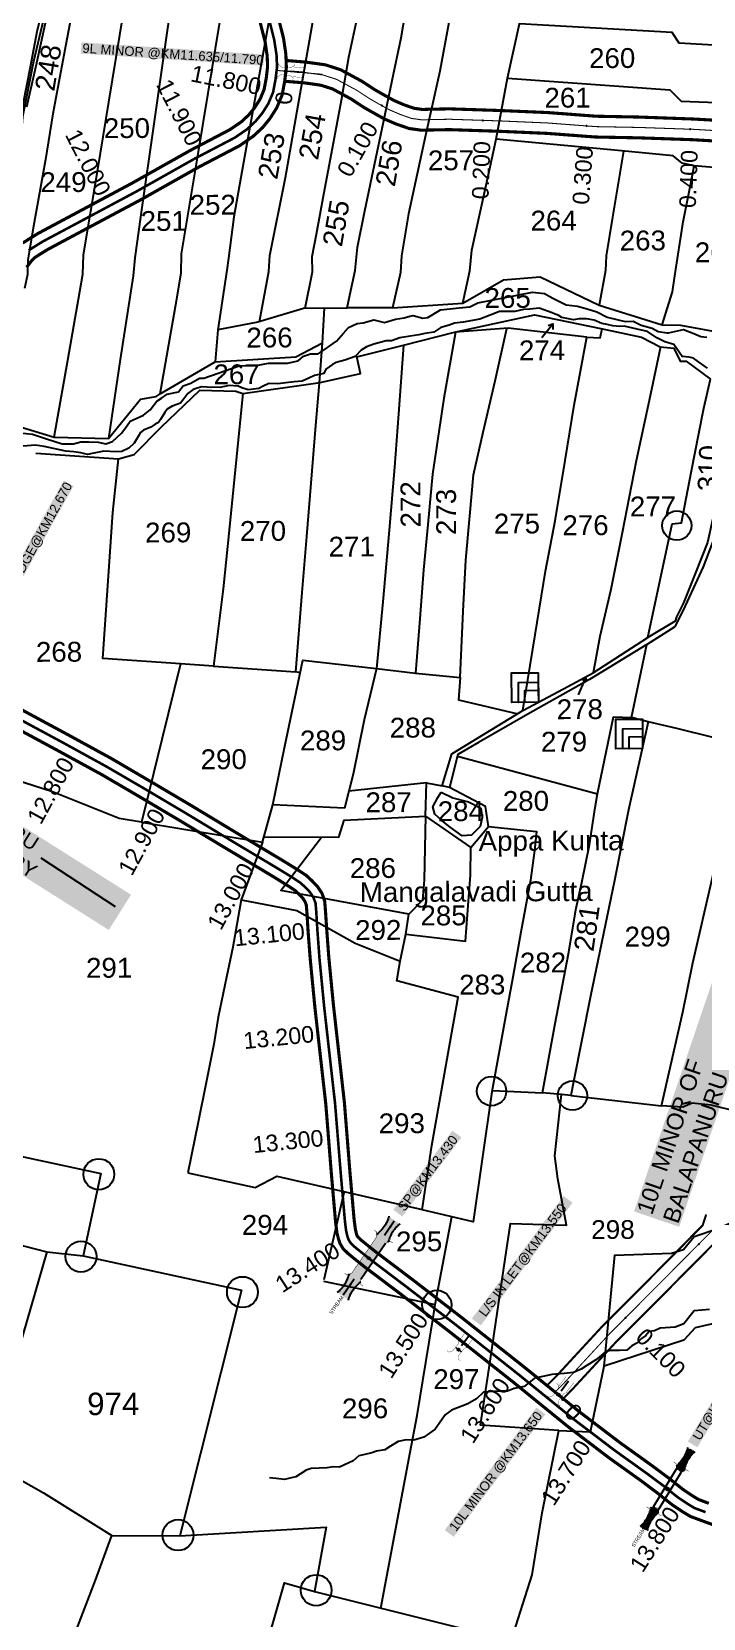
# Model space of a CAD drawing. Header units: inches. Extents: x 191726 to 254104, y 1600078 to 1621862.
# Drawn here: x 198175 to 198822, y 1610098 to 1611626 of the extents above; entities that cross this region are included whole.
import ezdxf
from ezdxf.enums import TextEntityAlignment as Align

# ---------------------------------------------------------------- set-up
doc = ezdxf.new("R2010")
doc.units = ezdxf.units.IN
doc.header["$LTSCALE"] = 15
doc.header["$MEASUREMENT"] = 0
doc.linetypes.add('HIDDEN2', pattern=[0.1875, 0.125, -0.0625])
for name, color, linetype in [('BOUNDRY STONES', 240, 'Continuous'), ('CANAL1', 7, 'Continuous'), ('CS', 134, 'Continuous'), ('CSMark', 72, 'Continuous'), ('PAPER SIZE', 5, 'Continuous'), ('PLOTS', 7, 'Continuous'), ('PLOTS NO', 7, 'Continuous'), ('ROADS', 1, 'Continuous'), ('STREAMS', 4, 'Continuous'), ('STRUCTURE', 5, 'Continuous'), ('text2', 7, 'Continuous'), ('wells', 7, 'Continuous')]:
    doc.layers.add(name, color=color, linetype=linetype)
doc.styles.get("Standard").update_dxf_attribs({"font": 'arial.ttf'})
doc.dimstyles.get("Standard").update_dxf_attribs({"dimtxt": 0.18, "dimasz": 0.18, "dimexe": 0.18, "dimexo": 0.0625, "dimgap": 0.09, "dimtad": 0, "dimtih": 1, "dimtoh": 1, "dimdec": 4, "dimzin": 0, "dimdsep": 46, "dimtxsty": 'Standard', "dimcen": 0.09, "dimadec": 0, "dimazin": 0, "dimtfac": 1, "dimtdec": 4, "dimtofl": 0, "dimtmove": 0, "dimatfit": 3, "dimfxl": 1, "dimtolj": 1, "dimtzin": 0, "dimarcsym": 0})

# ---------------------------------------------------------------- blocks, each defined once
blk = doc.blocks.new('OT')
at = {"layer": 'STRUCTURE', "color": 190}
for points, const_width in [([(769775.2, 1706601.8), (769775.2, 1706597.8), (769769.2, 1706593.8), (769761.8, 1706593.8), (769754.4, 1706593.8), (769748.4, 1706597.8), (769748.4, 1706601.8)], 0.5), ([(769751.4, 1706595.8), (769729.4, 1706595.8)], 0.5), ([(769751.4, 1706579), (769729.4, 1706579)], 0.5), ([(769748.4, 1706573), (769748.4, 1706577), (769754.4, 1706581), (769761.8, 1706581), (769761.8, 1706581), (769761.8, 1706581), (769769.2, 1706581), (769775.2, 1706577), (769775.2, 1706573)], 0.5), ([(769761.8, 1706593.8), (769761.8, 1706581)], 2.5)]:
    blk.add_lwpolyline(points, dxfattribs=dict(at, const_width=const_width))
at = {"layer": 'STRUCTURE', "color": 0}
blk.add_circle((769761.8, 1706587.4), 1.87, dxfattribs=at)
blk.add_leader([(769732.6, 1706587.4), (769753.8, 1706587.4)], dimstyle='Standard', override={"dimasz": 10, "dimgap": 0.09, "dimtad": 0}, dxfattribs=at)
blk = doc.blocks.new('SP')
at = {"layer": 'STRUCTURE'}
h = blk.add_hatch(dxfattribs=at)
h.set_pattern_fill('DASH', color=256, scale=8, style=0)
edge = h.paths.add_edge_path()
edge.add_spline(control_points=[(769825.7, 1706742.1), (769825.3, 1706741.8), (769823.8, 1706740.8), (769820.9, 1706740.3), (769817, 1706739.7), (769811.4, 1706738.9), (769804, 1706739.7), (769798.4, 1706741), (769795.6, 1706741.6)], knot_values=[0, 0, 0, 0, 1.613557, 5.24513, 8.624976, 13.470124, 22.190216, 30.746377, 30.746377, 30.746377, 30.746377], degree=3, periodic=0)
edge.add_line((769795.6, 1706741.6), (769792.6, 1706739.6))
edge.add_line((769792.6, 1706739.6), (769732.6, 1706739.6))
edge.add_line((769732.6, 1706739.6), (769729.6, 1706741.6))
edge.add_spline(control_points=[(769729.6, 1706741.6), (769726.9, 1706740.9), (769721.3, 1706739.5), (769713.9, 1706738.5), (769708.3, 1706739.1), (769704.4, 1706739.6), (769701.5, 1706740), (769700, 1706741), (769699.5, 1706741.3)], knot_values=[0, 0, 0, 0, 8.556161, 17.276253, 22.121402, 25.501247, 29.13282, 30.746377, 30.746377, 30.746377, 30.746377], degree=3, periodic=0)
edge.add_line((769699.5, 1706741.3), (769699.5, 1706722.1))
edge.add_spline(control_points=[(769699.5, 1706722.1), (769700, 1706722.4), (769701.4, 1706723.4), (769704.3, 1706724), (769708.2, 1706724.5), (769713.8, 1706725.3), (769721.2, 1706724.5), (769726.8, 1706723.3), (769729.6, 1706722.6)], knot_values=[0, 0, 0, 0, 1.613557, 5.24513, 8.624976, 13.470124, 22.190216, 30.746377, 30.746377, 30.746377, 30.746377], degree=3, periodic=0)
edge.add_line((769729.6, 1706722.6), (769732.6, 1706724.6))
edge.add_line((769732.6, 1706724.6), (769792.6, 1706724.6))
edge.add_line((769792.6, 1706724.6), (769795.6, 1706722.6))
edge.add_spline(control_points=[(769795.6, 1706722.6), (769798.4, 1706723.3), (769803.9, 1706724.8), (769811.3, 1706725.8), (769817, 1706725.1), (769820.9, 1706724.7), (769823.8, 1706724.2), (769825.2, 1706723.3), (769825.7, 1706723)], knot_values=[0, 0, 0, 0, 8.556161, 17.276253, 22.121402, 25.501247, 29.13282, 30.746377, 30.746377, 30.746377, 30.746377], degree=3, periodic=0)
edge.add_line((769825.7, 1706723), (769825.7, 1706742.1))
h.paths.add_polyline_path([(769764.2, 1706732.1, -1), (769761.1, 1706732.1, -1)], flags=0)
h.paths.add_polyline_path([(769761.1, 1706732.1, 1), (769764.2, 1706732.1, 1)], flags=16)
at = {"layer": 'STRUCTURE', "const_width": 0.628}
for points in [[(769726.6, 1706747.6), (769726.6, 1706743.6), (769732.6, 1706739.6), (769792.6, 1706739.6), (769798.6, 1706743.6), (769798.6, 1706747.6)], [(769726.6, 1706716.6), (769726.6, 1706720.6), (769732.6, 1706724.6), (769792.6, 1706724.6), (769798.6, 1706720.6), (769798.6, 1706716.6)]]:
    blk.add_lwpolyline(points, dxfattribs=at)
at = {"layer": 'STRUCTURE', "color": 3}
blk.add_lwpolyline([(769732.6, 1706724.6), (769792.6, 1706724.6)], dxfattribs=at)
blk.add_lwpolyline([(769732.6, 1706724.6), (769792.6, 1706724.6)], dxfattribs=at)
at = {"layer": 'STRUCTURE', "color": 0}
blk.add_circle((769762.6, 1706732.1), 1.55, dxfattribs=at)
at = {"layer": 'STRUCTURE'}
for points in [[(769699.5, 1706741.3), (769700.9, 1706740.5), (769704.4, 1706739.6), (769707.8, 1706739.2), (769712.6, 1706738.8), (769721.3, 1706739.7), (769729.6, 1706741.6)], [(769699.5, 1706722.1), (769700.9, 1706723), (769704.4, 1706724), (769707.7, 1706724.5), (769712.5, 1706725), (769721.2, 1706724.4), (769729.6, 1706722.6)], [(769825.7, 1706742.1), (769824.3, 1706741.3), (769820.8, 1706740.3), (769817.5, 1706739.8), (769812.7, 1706739.2), (769804, 1706739.9), (769795.6, 1706741.6)], [(769825.7, 1706723), (769824.3, 1706723.8), (769820.8, 1706724.7), (769817.4, 1706725.1), (769812.6, 1706725.5), (769803.9, 1706724.6), (769795.6, 1706722.6)]]:
    blk.add_spline(points, degree=3, dxfattribs=at)
at = {"layer": 'STRUCTURE', "color": 0}
blk.add_text('STREAM', height=5, dxfattribs=at).set_placement((769684.3, 1706732.1), align=Align.MIDDLE_CENTER)
for points in [[(769727.4, 1706732.1), (769700.8, 1706732.1)], [(769824.4, 1706732.1), (769800.5, 1706732.1)]]:
    blk.add_leader(points, dimstyle='Standard', override={"dimasz": 10, "dimgap": 0.09, "dimtad": 0}, dxfattribs=at)
blk = doc.blocks.new('UT')
at = {"layer": 'STRUCTURE'}
h = blk.add_hatch(dxfattribs=at)
h.set_pattern_fill('DASH', color=150, scale=8, angle=-39.6278, style=0)
h.set_pattern_definition([(320.372247933, (-4370.464, -6260.8811), (1.40800153113, 0.132407282), [1, -1])])
h.paths.add_polyline_path([(765163, 1700681.9), (765165.6, 1700680.6), (765167.2, 1700680.3), (765169.1, 1700680), (765172.4, 1700679.6), (765176.4, 1700679.3), (765179.5, 1700679.5), (765183.1, 1700679.9), (765187.7, 1700680.9), (765188.9, 1700681.2), (765193.1, 1700682.2), (765196.1, 1700680.2), (765196.1, 1700672.2), (765193.1, 1700670.2), (765190.5, 1700670.8), (765188.1, 1700671.3), (765185.5, 1700671.8), (765183.6, 1700672.1), (765181, 1700672.5), (765180.3, 1700672.5), (765178.5, 1700672.6), (765176.7, 1700672.6), (765174.6, 1700672.5), (765172.5, 1700672.3), (765170.4, 1700672), (765168.5, 1700671.7), (765166.1, 1700671.2), (765165, 1700670.8), (765163, 1700669.7)])
h.paths.add_polyline_path([(765259.1, 1700682.2), (765256.1, 1700680.2), (765256.1, 1700672.2), (765259.1, 1700670.2), (765261.9, 1700671), (765264.4, 1700671.6), (765266.4, 1700672), (765269.1, 1700672.5), (765272.7, 1700673), (765276.1, 1700673.1), (765278.6, 1700672.9), (765281.2, 1700672.7), (765283.9, 1700672.3), (765286.4, 1700671.9), (765288, 1700671.3), (765289.2, 1700670.6), (765289.1, 1700682.7), (765287.6, 1700681.8), (765285.7, 1700681.2), (765283, 1700680.7), (765281.2, 1700680.4), (765276.7, 1700679.9), (765272.7, 1700679.9), (765268.7, 1700680.3), (765264.8, 1700681), (765261.2, 1700681.7)])
at = {"layer": 'STRUCTURE', "color": 150, "const_width": 0.628}
for points in [[(765190.1, 1700688.2), (765190.1, 1700684.2), (765196.1, 1700680.2), (765256.1, 1700680.2), (765262.1, 1700684.2), (765262.1, 1700688.2)], [(765190.1, 1700664.2), (765190.1, 1700668.2), (765196.1, 1700672.2), (765256.1, 1700672.2), (765262.1, 1700668.2), (765262.1, 1700664.2)]]:
    blk.add_lwpolyline(points, dxfattribs=at)
at = {"layer": 'STRUCTURE', "color": 150}
for points in [[(765196.1, 1700680.2), (765256.1, 1700680.2)], [(765196.1, 1700672.2), (765256.1, 1700672.2)], [(765196.1, 1700672.2), (765256.1, 1700672.2)]]:
    blk.add_lwpolyline(points, dxfattribs=at)
at = {"layer": 'STRUCTURE', "color": 0}
blk.add_circle((765226.1, 1700676.2), 1.89, dxfattribs=at)
at = {"layer": 'STRUCTURE', "color": 150}
for points in [[(765163, 1700681.9), (765164.4, 1700681.1), (765167.9, 1700680.2), (765171.2, 1700679.8), (765176.1, 1700679.4), (765184.7, 1700680.3), (765193.1, 1700682.2)], [(765289.1, 1700682.7), (765287.8, 1700681.9), (765284.3, 1700680.9), (765280.9, 1700680.4), (765276.1, 1700679.8), (765267.4, 1700680.5), (765259.1, 1700682.2)], [(765163, 1700669.7), (765164.3, 1700670.6), (765167.8, 1700671.6), (765171.2, 1700672.1), (765176, 1700672.6), (765184.7, 1700672), (765193.1, 1700670.2)], [(765289.2, 1700670.6), (765287.8, 1700671.4), (765284.2, 1700672.3), (765280.9, 1700672.7), (765276.1, 1700673.1), (765267.4, 1700672.2), (765259.1, 1700670.2)]]:
    blk.add_spline(points, degree=3, dxfattribs=at)
at = {"layer": 'STRUCTURE', "color": 0}
blk.add_text('STREAM', height=5, dxfattribs=at).set_placement((765148.2, 1700675.8), align=Align.MIDDLE_CENTER)
for points in [[(765190.9, 1700676), (765164.2, 1700675.8)], [(765289.3, 1700676.7), (765265.4, 1700676.4)]]:
    blk.add_leader(points, dimstyle='Standard', override={"dimasz": 10, "dimgap": 0.09, "dimtad": 0}, dxfattribs=at)

msp = doc.modelspace()

# ---------------------------------------------------------------- linework, layer by layer
at = {"layer": 'BOUNDRY STONES', "color": 1}
for centre, radius in [((198796.8, 1611150.4), 14.1), ((198618.3, 1610605.9), 14.1), ((198696.2, 1610601.7), 14.1), ((198239.9, 1610525.9), 14.9), ((198222.7, 1610446.6), 14.9), ((198378.3, 1610412.4), 14.9), ((198565.6, 1610400.1), 14.1), ((198316.2, 1610178.5), 14.9), ((198449.3, 1610125.4), 14.9)]:
    msp.add_circle(centre, radius, dxfattribs=at)
at = {"layer": 'CANAL1', "color": 200}
for points, const_width in [([(198394.2, 1611639.3), (198400.1, 1611616.2), (198402.1, 1611602.7), (198402.5, 1611592.2), (198401.2, 1611581.1), (198399.1, 1611570.1), (198395.2, 1611560.8), (198390, 1611552.7), (198384.5, 1611545.9), (198377.3, 1611539.2), (198366.2, 1611531.6), (198328.2, 1611511.7), (198271.8, 1611480), (198208.7, 1611446.3), (198181.4, 1611431.7), (198174.1, 1611427.2), (198166.5, 1611422.4)], 3), ([(198411.7, 1611643.8), (198417.8, 1611619.8), (198420.1, 1611604.4), (198420.6, 1611591.4), (198419, 1611578.4), (198416.5, 1611564.9), (198411.2, 1611552.4), (198404.7, 1611542.2), (198397.7, 1611533.6), (198388.5, 1611525.1), (198375.5, 1611516.1), (198336.8, 1611495.9), (198280.5, 1611464.2), (198217.1, 1611430.4), (198190.4, 1611416.1), (198183.6, 1611411.9), (198178, 1611408.3), (198174.9, 1611405.1), (198170.3, 1611399.1)], 3), ([(198421.1, 1611598.1), (198439.5, 1611596.6), (198458.2, 1611594), (198473, 1611589.2), (198493.5, 1611578.1), (198506, 1611569.9), (198513.9, 1611565.4), (198524.2, 1611559.7), (198533.7, 1611555.6), (198543.5, 1611552.2), (198551.9, 1611551), (198557.1, 1611551.2), (198577.9, 1611551.6), (198626.6, 1611550), (198673, 1611548), (198719.1, 1611544.5), (198760.7, 1611543.7), (198813.1, 1611541.8), (198848.3, 1611539.8)], 3), ([(198419.5, 1611578.1), (198437.4, 1611576.7), (198453.7, 1611574.4), (198465.1, 1611570.8), (198483.3, 1611560.9), (198495.6, 1611552.8), (198504.1, 1611548), (198515.4, 1611541.7), (198526.4, 1611537), (198538.8, 1611532.7), (198550.9, 1611531), (198557.7, 1611531.2), (198577.8, 1611531.6), (198625.8, 1611530), (198671.8, 1611528), (198718.2, 1611524.5), (198760.1, 1611523.7), (198812.2, 1611521.9), (198846, 1611519.9)], 3), ([(198149.4, 1610981.8), (198209.5, 1610949.4), (198251.9, 1610926.2), (198287.6, 1610905.3), (198328.9, 1610880.9), (198373.8, 1610853.8), (198417.3, 1610827.8), (198431.7, 1610818.9), (198439.6, 1610813.7), (198445, 1610808.7), (198450.6, 1610802.8), (198454.9, 1610796.4), (198457.5, 1610788.9), (198458.3, 1610779.2), (198459.5, 1610761.2), (198461.5, 1610734.5), (198466, 1610688.2), (198476.5, 1610595), (198481.9, 1610527.3), (198485.9, 1610481.9), (198487.1, 1610472.9), (198488.1, 1610468.6), (198488.7, 1610466.8), (198489.5, 1610465.5), (198491.9, 1610463.1), (198496.6, 1610459.3), (198506.7, 1610451.2), (198542.1, 1610424.5), (198589.7, 1610387.8), (198650.6, 1610339.6), (198702.7, 1610297.4), (198742.3, 1610267.3), (198773.7, 1610244.8), (198789.9, 1610232.7), (198802.8, 1610222.4), (198811.6, 1610216.5), (198817.7, 1610212.8), (198827.6, 1610209.1)], 3), ([(198140.7, 1610966), (198200.9, 1610933.5), (198243, 1610910.5), (198278.4, 1610889.8), (198319.6, 1610865.4), (198364.5, 1610838.4), (198407.9, 1610812.5), (198422, 1610803.7), (198428.6, 1610799.4), (198432.4, 1610795.9), (198436.5, 1610791.6), (198438.6, 1610788.3), (198439.8, 1610785), (198440.4, 1610777.9), (198441.5, 1610760), (198443.6, 1610732.9), (198448.1, 1610686.3), (198458.6, 1610593.3), (198464, 1610525.8), (198468, 1610479.9), (198469.3, 1610469.7), (198470.8, 1610463.6), (198472.3, 1610459.2), (198475.3, 1610454.2), (198479.9, 1610449.7), (198485.2, 1610445.3), (198495.6, 1610437), (198531.2, 1610410.2), (198578.7, 1610373.6), (198639.4, 1610325.6), (198691.6, 1610283.2), (198731.6, 1610252.8), (198763.1, 1610230.3), (198778.9, 1610218.4), (198792.2, 1610207.8), (198801.9, 1610201.3), (198809.8, 1610196.5), (198821.4, 1610192.2), (198846.7, 1610183)], 3), ([(198671.5, 1610322.3), (198680.6, 1610331.4), (198724, 1610378.4), (198767.1, 1610421.6), (198821.7, 1610476.7), (198825.1, 1610487.2)], 2), ([(198685.7, 1610308.2), (198695, 1610317.6), (198738.4, 1610364.6), (198781.3, 1610407.5), (198839.3, 1610466)], 2)]:
    msp.add_lwpolyline(points, dxfattribs=dict(at, const_width=const_width))
at = {"layer": 'CANAL1', "color": 3, "linetype": 'HIDDEN2', "ltscale": 8, "true_color": 0x00ff00, "const_width": 2.5}
for points in [[(198403, 1611641.6), (198408.9, 1611618), (198411.1, 1611603.5), (198411.6, 1611591.8), (198411.2, 1611588.6), (198410.1, 1611579.8), (198407.8, 1611567.5), (198403.2, 1611556.6), (198397.4, 1611547.5), (198391.1, 1611539.8), (198382.9, 1611532.1), (198370.8, 1611523.8), (198332.5, 1611503.8), (198276.2, 1611472.1), (198212.9, 1611438.3), (198185.9, 1611423.9), (198178.8, 1611419.5), (198172.2, 1611415.4)], [(198145.1, 1610973.9), (198205.2, 1610941.5), (198247.4, 1610918.3), (198283, 1610897.6), (198324.2, 1610873.2), (198369.1, 1610846.1), (198412.6, 1610820.1), (198426.9, 1610811.3), (198434.1, 1610806.5), (198438.7, 1610802.3), (198443.6, 1610797.2), (198446.7, 1610792.3), (198448.7, 1610786.9), (198449.4, 1610778.6), (198450.5, 1610760.6), (198452.5, 1610733.7), (198457, 1610687.2), (198467.5, 1610594.1), (198473, 1610526.5), (198477, 1610480.9), (198478.2, 1610471.3), (198479.4, 1610466.1), (198480.5, 1610463), (198482.4, 1610459.9), (198485.9, 1610456.4), (198490.9, 1610452.3), (198501.2, 1610444.1), (198536.6, 1610417.3), (198584.2, 1610380.7), (198645, 1610332.6), (198697.1, 1610290.3), (198737, 1610260), (198768.4, 1610237.5), (198784.4, 1610225.6), (198797.5, 1610215.1), (198806.7, 1610208.9), (198813.7, 1610204.6), (198824.5, 1610200.6)]]:
    msp.add_lwpolyline(points, dxfattribs=at)
at = {"layer": 'CANAL1', "color": 1, "ltscale": 4, "const_width": 1, "elevation": 1}
msp.add_lwpolyline([(198411.2, 1611588.6), (198455.3, 1611584.9)], dxfattribs=at)
at = {"layer": 'CANAL1', "color": 1, "linetype": 'HIDDEN2', "ltscale": 4, "const_width": 1}
for points in [[(198420.3, 1611588.1), (198438.5, 1611586.6), (198455.9, 1611584.2), (198469, 1611580), (198488.4, 1611569.5), (198500.8, 1611561.4), (198509, 1611556.7), (198519.8, 1611550.7), (198530.1, 1611546.3), (198541.1, 1611542.4), (198551.4, 1611541), (198557.4, 1611541.2), (198577.9, 1611541.6), (198626.2, 1611540), (198672.4, 1611538), (198718.7, 1611534.5), (198760.4, 1611533.7), (198812.7, 1611531.9), (198847.1, 1611529.9)], [(198678.6, 1610315.3), (198687.8, 1610324.5), (198731.2, 1610371.5), (198774.2, 1610414.6), (198830.5, 1610471.3)]]:
    msp.add_lwpolyline(points, dxfattribs=at)
at = {"layer": 'CS'}
for p in [(198512.6, 1611554.7), (198609.9, 1611540.5), (198709.7, 1611535.2), (198809.7, 1611532), (198817.9, 1610458.7), (198747.4, 1610387.8)]:
    msp.add_point(p, dxfattribs=at)
at = {"layer": 'PLOTS', "color": 0}
for points in [[(198293.7, 1612353.6), (198294.2, 1612344.3), (198301.5, 1612283.8), (198299.5, 1612270.8), (198295.2, 1612204.9), (198288.8, 1612154.5), (198283.5, 1612112.3), (198276.7, 1612058.6), (198273.5, 1612040.1), (198273.9, 1612031.8), (198268, 1611988.5), (198255.1, 1611935.5), (198244.8, 1611893), (198233.7, 1611847.5), (198220.4, 1611792.6), (198215.4, 1611771.9), (198210.1, 1611742.2), (198208.5, 1611727.8), (198202.1, 1611695.9), (198188.2, 1611634), (198179.7, 1611595.7), (198170.2, 1611553.2)], [(198422.2, 1611742.9), (198420.6, 1611723), (198415.9, 1611704.2), (198401.8, 1611625.5), (198390.2, 1611560.7), (198383.5, 1611523.5), (198369.9, 1611447.6), (198364.7, 1611407.7), (198363.2, 1611396.3), (198354.4, 1611339)], [(198590.7, 1611364.4), (198597.4, 1611395.7), (198599.3, 1611415.4), (198615.9, 1611491.2), (198622.7, 1611522.4), (198633.5, 1611581.2), (198645.3, 1611633.3), (198658.2, 1611692.2), (198666.8, 1611732), (198667.4, 1611742), (198669.5, 1611753.6)], [(198394.8, 1611346.7), (198403.7, 1611395.1), (198404.8, 1611410.4), (198419.7, 1611485.6), (198431.9, 1611555.3), (198446.9, 1611640.7), (198465.3, 1611730), (198464.8, 1611739.5)], [(198504.9, 1611736.3), (198504, 1611726.9), (198490.9, 1611650.4), (198480.5, 1611600.9), (198473.3, 1611559.8), (198463.9, 1611508.4), (198456.5, 1611469), (198449.3, 1611430.8), (198445.2, 1611409.1), (198445.4, 1611394.3), (198438.4, 1611359.3)], [(198457.2, 1611359.6), (198479.2, 1611359.9), (198481.8, 1611372.1), (198486.9, 1611396), (198489.1, 1611418.6), (198496.3, 1611453.3), (198505.6, 1611497.6), (198514.1, 1611538.7), (198522.6, 1611579), (198531.1, 1611619.9), (198537.6, 1611658), (198547.2, 1611703.5), (198553.4, 1611732.5)], [(198598.1, 1611728.9), (198580.4, 1611652), (198568.4, 1611588), (198553.5, 1611520.1), (198538.3, 1611450.6), (198531.4, 1611410.2), (198530.5, 1611393.9), (198523, 1611360.1), (198479.2, 1611359.9)], [(198299.1, 1611277.3), (198314.7, 1611366.8), (198319.3, 1611393.5), (198319.7, 1611412), (198335, 1611504.5), (198345.2, 1611566.7), (198355.8, 1611631.1), (198365.7, 1611690.7), (198371.1, 1611723.3)], [(198317, 1611705.7), (198310.9, 1611662.9), (198301.2, 1611595.5), (198291.7, 1611528.2), (198281.8, 1611459), (198274.5, 1611408.2), (198273.1, 1611391), (198260.5, 1611310.3), (198249.2, 1611234.4)], [(198195.5, 1611689.1), (198189.2, 1611663.1), (198180.1, 1611625.9), (198173.6, 1611591.7), (198166.7, 1611555.9), (198160.9, 1611507.3), (198157.2, 1611467.8), (198155.4, 1611448.4), (198161.4, 1611373.4), (198158.1, 1611345.2), (198154, 1611309), (198148.5, 1611275.6), (198144.3, 1611250.6), (198121.3, 1611249.8), (198086.7, 1611245.5), (198003.5, 1611293.8), (197961.7, 1611282.4), (197907.3, 1611246.1), (197895.6, 1611214.5), (197835.1, 1611151.3)], [(198222.2, 1611688), (198208.2, 1611613.7), (198195.5, 1611546.8), (198188.6, 1611502.9), (198176.9, 1611438.7), (198171.6, 1611406.2), (198171.3, 1611392.1), (198168.3, 1611378.8)], [(198196.9, 1611235.4), (198210, 1611309.7), (198221.6, 1611375.7), (198224.6, 1611392.5), (198225.2, 1611411.2), (198238.8, 1611493.1), (198249.5, 1611558.2), (198260.2, 1611622.5), (198271.2, 1611689.8)], [(198911.4, 1611643.5), (198903.9, 1611608.6), (198799.2, 1611614.7), (198792.2, 1611625.2), (198645.3, 1611633.3)], [(198633.5, 1611581.2), (198790.1, 1611569.8), (198801.1, 1611559), (198895.5, 1611555.4), (198903.9, 1611608.6)], [(198895.5, 1611555.4), (198884.8, 1611507.1), (198881.2, 1611490.9), (198813.4, 1611496.6), (198802, 1611499.3), (198793.2, 1611506.3), (198743.5, 1611511.2), (198622.7, 1611522.4)], [(198745.3, 1611511), (198734.8, 1611447.4), (198728.7, 1611410.1), (198728, 1611396), (198722, 1611362.6)], [(198782.8, 1611343.6), (198792.7, 1611375.3), (198795, 1611390.8), (198802.8, 1611442.7), (198810.5, 1611481.4), (198813.4, 1611496.6)], [(198523, 1611360.1), (198590.7, 1611364.4), (198629.8, 1611387), (198665, 1611389.8), (198722, 1611362.6), (198782.8, 1611343.6), (198800.4, 1611343.2), (198845.9, 1611335)], [(198151.5, 1611249.4), (198196.9, 1611235.4), (198249.2, 1611234.4), (198280.2, 1611272.1), (198295.2, 1611274.6), (198299.1, 1611277.3), (198352, 1611308.1), (198429.8, 1611312.8), (198455.5, 1611326.2), (198457.2, 1611359.6), (198437, 1611359.3), (198393.2, 1611346.2), (198354.4, 1611339), (198352, 1611308.1)], [(198179.1, 1611220.2), (198258.9, 1611214.8), (198273.9, 1611218.8), (198299.8, 1611245), (198337.2, 1611280.8), (198371.9, 1611279.9), (198378.8, 1611277.7), (198453, 1611288), (198492.1, 1611296.7), (198488.9, 1611311.5), (198488.6, 1611312.8), (198533.6, 1611324), (198582.6, 1611336.5), (198659.7, 1611353.4), (198723.7, 1611340.1), (198762.9, 1611331.9), (198780.8, 1611322.6), (198793.8, 1611321.2), (198800, 1611308.8), (198805.7, 1611308.7), (198829.3, 1611291.3)], [(198583.7, 1611336.7), (198572.3, 1611273), (198565.5, 1611227.7), (198561.3, 1611200), (198556.8, 1611151.6), (198552.8, 1611107.8), (198549.3, 1611060.6), (198545.1, 1611008.2), (198587.9, 1611004.3), (198586.4, 1610982.7), (198643.6, 1610969.3)], [(198710, 1611331.7), (198634.3, 1611340.4), (198583.7, 1611336.7)], [(198587.9, 1611004.3), (198591.1, 1611068), (198593.6, 1611117.1), (198597.3, 1611159.8), (198600.8, 1611199.3), (198610.3, 1611240.5), (198621.7, 1611289.7), (198633, 1611340.3)], [(198648.4, 1610972.3), (198660.3, 1611045.3), (198670.2, 1611106.5), (198679.6, 1611155), (198689.2, 1611213.2), (198697.9, 1611266.3), (198710, 1611331.7), (198723.1, 1611331.1), (198725, 1611339.8)], [(198533.6, 1611324), (198528.7, 1611258), (198524.9, 1611206.8), (198519.8, 1611146.1), (198513.4, 1611077), (198507.4, 1611012.9), (198495.4, 1610963.3), (198484.8, 1610911.1), (198476.6, 1610878.4), (198407.5, 1610881.7), (198419.2, 1610938.1), (198428.8, 1610984), (198436.4, 1611020.8), (198507.4, 1611012.9), (198545.1, 1611008.2)], [(198433.9, 1611008.7), (198429.6, 1611009.7), (198435.8, 1611086), (198440.3, 1611139.8), (198444.5, 1611191.1), (198449.1, 1611246.9), (198452.4, 1611287.9), (198455.5, 1611326.2)], [(198781.2, 1611322.6), (198770.1, 1611270.7), (198757.6, 1611212.7), (198744, 1611143.5), (198733.2, 1611089), (198722.5, 1611043.6), (198716.3, 1611008.5), (198768.9, 1611042.7)], [(198858.9, 1611274.8), (198849.3, 1611229.8), (198842.7, 1611199), (198831.1, 1611156), (198826.3, 1611134.1), (198814.7, 1611105), (198803.1, 1611075.9), (198796.5, 1611062.5), (198795.3, 1611058.3), (198768.9, 1611042.7), (198792.4, 1611152), (198801.2, 1611153.2), (198810.6, 1611201.4), (198818, 1611239.2), (198822.7, 1611263.3), (198829.3, 1611291.3)], [(198378.8, 1611277.7), (198371, 1611200.9), (198365.4, 1611146.1), (198359.7, 1611089.4), (198350.5, 1611015.2), (198429.6, 1611009.7)], [(199460.7, 1610802.9), (199341, 1610829), (199235.8, 1610853.3), (199115.5, 1610879.3), (198961.3, 1610922.8), (198926.6, 1610927.3), (198860, 1610939.5), (198841.3, 1610944.1), (198805.9, 1610952.7), (198796.7, 1610954.9), (198769.3, 1610961.6), (198753, 1610965.5), (198768, 1611035.9), (198795.3, 1611053.2), (198803.2, 1611069), (198822.6, 1611110.7), (198831.7, 1611135.1), (198841.4, 1611178.8), (198851.9, 1611226.1), (198862.8, 1611272.6)], [(198350.5, 1611015.2), (198318.6, 1611017.4), (198243.8, 1611022.6), (198249, 1611097.2), (198253.5, 1611163), (198258.9, 1611214.8)], [(199163.1, 1611053.6), (199142.5, 1610975.5), (199126.3, 1610914.7), (199115.5, 1610879.3), (199099.8, 1610814.2), (199086.6, 1610759.2), (199081, 1610735.4), (199074.6, 1610716.4), (199054.7, 1610656.6), (199037.4, 1610604.5), (199023.5, 1610558.5), (199016.6, 1610535.7), (198980, 1610550.4), (198951.1, 1610562.8), (198880.8, 1610580), (198829.8, 1610592.4), (198811.6, 1610594.5), (198802.7, 1610590.5), (198782.2, 1610591.8)], [(198768, 1611035.9), (198712.6, 1611002.3), (198653.2, 1610969), (198605.7, 1610941.6), (198585.8, 1610930.1), (198577.9, 1610898.1), (198570.6, 1610899.9), (198580, 1610930.7), (198648.4, 1610972.3), (198687.7, 1610993.2), (198716.3, 1611008.5)], [(198318.6, 1611017.4), (198300.7, 1610944.6), (198288.4, 1610894.7), (198281.1, 1610865), (198259.4, 1610868.3), (198195.2, 1610894.2), (198044.1, 1610942.6)], [(198585.4, 1610928.5), (198720.5, 1610892.3), (198735.8, 1610966.4), (198753, 1610965.5)], [(198769.3, 1610961.6), (198750.1, 1610876.6), (198736.7, 1610808.7), (198713.6, 1610697.2), (198697.3, 1610614.9), (198694.8, 1610601.7), (198685.7, 1610602.6), (198667.3, 1610604.4), (198679.6, 1610671.1), (198692.4, 1610738), (198699.8, 1610782), (198705.4, 1610806.9), (198712.6, 1610843.2), (198718, 1610879.1), (198720.5, 1610892.3)], [(198694.8, 1610601.7), (198782.2, 1610591.8), (198802.7, 1610681.8), (198812.3, 1610729.4), (198831.2, 1610811.6), (198850.1, 1610894), (198861.1, 1610939.3)], [(198399, 1610850.7), (198471.2, 1610850.3), (198476.3, 1610866.8), (198554.5, 1610870.7), (198555.7, 1610902.8), (198570.6, 1610899.9)], [(198555.7, 1610902.8), (198480.7, 1610894.7)], [(198554.5, 1610870.7), (198598.2, 1610840.5), (198615.2, 1610860.8), (198612.6, 1610880), (198577.9, 1610898.1)], [(198281.1, 1610865), (198397.6, 1610845.6), (198407.5, 1610881.7)], [(198554.5, 1610870.7), (198553.5, 1610809.4), (198551.9, 1610789.9), (198538.6, 1610776.2), (198415.3, 1610799), (198454.6, 1610850.4)], [(198615.2, 1610860.8), (198661.7, 1610856), (198659.8, 1610837.5), (198655.7, 1610808.9), (198646.6, 1610758.9), (198638.7, 1610715.7), (198632.4, 1610681), (198618.5, 1610605.1), (198609.2, 1610540.5), (198600.5, 1610480), (198551.3, 1610491.6), (198560.6, 1610553.5), (198570, 1610606.2), (198579.5, 1610658.7), (198586.2, 1610696.4), (198526.9, 1610712.1), (198530.1, 1610731.1)], [(198397.6, 1610845.6), (198377, 1610790.1), (198430.7, 1610779.7), (198486.8, 1610748.3), (198530.1, 1610731.1), (198535.6, 1610757.2), (198538.6, 1610776.2)], [(198535.6, 1610757.2), (198593.2, 1610750.2), (198596.1, 1610788.7), (198598, 1610814), (198598.2, 1610840.5)], [(198377, 1610790.1), (198369, 1610744.5), (198362.9, 1610715.6), (198354.8, 1610677), (198350.8, 1610651.1), (198343.1, 1610612.6), (198335.7, 1610575.9), (198325.6, 1610527.3)], [(198683.2, 1610279.3), (198607.8, 1610284.2), (198615.9, 1610339.6), (198623.6, 1610391.8), (198631.3, 1610444), (198636.4, 1610478.6), (198690.6, 1610476.9), (198682.3, 1610521.5), (198679.2, 1610543.5), (198685.7, 1610602.6)], [(198618.8, 1610606.5), (198667.3, 1610604.4)], [(198929.5, 1610414.8), (198867.3, 1610393.5), (198838.2, 1610383.5), (198814.4, 1610377.9), (198803.6, 1610366.2), (198726.9, 1610341), (198737.2, 1610448), (198791.6, 1610450), (198803.3, 1610453.6), (198813.6, 1610466), (198836.2, 1610473.7), (198898.6, 1610501.4), (198943.9, 1610521.5), (198951.1, 1610562.8)], [(198325.6, 1610527.3), (198390.6, 1610513.2), (198411.5, 1610524.2), (198477.3, 1610509), (198551.3, 1610492)], [(198476.2, 1610509.3), (198456.8, 1610424.2)], [(198456.5, 1610423), (198564, 1610400.4), (198580, 1610484.9)], [(198511.7, 1610108.2), (198539.9, 1610258.2), (198546.5, 1610293.5), (198555, 1610344.7), (198562.1, 1610387.8), (198564, 1610400.4)], [(198637.3, 1610076.8), (198657.4, 1610140.2), (198667.2, 1610199.8), (198683.2, 1610279.3), (198713.5, 1610277.9), (198726.9, 1610341)]]:
    msp.add_lwpolyline(points, dxfattribs=at)
at = {"layer": 'PLOTS'}
for points in [[(197927.1, 1610594.2), (198241.7, 1610526.5), (198224.9, 1610447.5), (198377.4, 1610414.3), (198318, 1610177.9), (198459, 1610186.2), (198447.8, 1610124.2), (198804.6, 1610035), (198818.8, 1610072.1), (198889.8, 1610150.1), (198914, 1610188.4), (198939.4, 1610226.6), (198985.8, 1610290.9), (199313.4, 1610144.3), (199321.7, 1610167.4), (199473, 1610144.6), (199758.5, 1610111.7)], [(197994.3, 1610579.8), (198050.7, 1610486.7), (198189.7, 1610451.3), (198224.9, 1610447.5)], [(198189.7, 1610451.3), (198131.2, 1610250.4), (198089.3, 1610258.2), (197940.9, 1610293.2), (197796.4, 1610326.8)], [(198131.2, 1610250.4), (198186.6, 1610219.1), (198252.5, 1610178), (198318, 1610177.9)], [(197996.7, 1609986.6), (198032.8, 1609967.9), (198075.1, 1609949.5), (198087.1, 1609950.7), (198107.2, 1609947.4), (198153.5, 1609918.4), (198236.8, 1610135.2), (198252.5, 1610178)], [(198153.5, 1609918.4), (198243.5, 1609880.1), (198417.3, 1609790.3), (198441.3, 1609850.4), (198396.5, 1609914.1), (198378.9, 1610000.4), (198383.3, 1610021.2), (198407.3, 1610092.2), (198418.7, 1610132.5), (198447.8, 1610124.2)]]:
    msp.add_lwpolyline(points, dxfattribs=at)
at = {"layer": 'PLOTS NO', "color": 0}
for points in [[(198666.7, 1611331.6), (198677.4, 1611344.6)], [(198673, 1611343.1), (198677.4, 1611344.6), (198677.2, 1611339.3)], [(198708.9, 1611003.8), (198701.8, 1610987.3)], [(198706.4, 1611001.4), (198708.9, 1611003.8), (198709.7, 1611001.3)]]:
    msp.add_lwpolyline(points, dxfattribs=at)
at = {"layer": 'ROADS'}
msp.add_lwpolyline([(198290.2, 1612350.7), (198293.2, 1612309.5), (198295.3, 1612280.5), (198289.7, 1612196.1), (198276.8, 1612094.8), (198268.6, 1612030.5), (198254.3, 1611953.7), (198232.2, 1611866.3), (198217.1, 1611794.6), (198207.8, 1611750.5), (198197.5, 1611684.5), (198176.8, 1611597.2), (198166.4, 1611543.9), (198161.8, 1611486.5), (198158.7, 1611452.5), (198164.4, 1611382.2), (198157.2, 1611318.5), (198150.6, 1611275.1), (198147.1, 1611251.7), (198150.2, 1611229.4), (198153.8, 1611221.5)], dxfattribs=at)
at = {"layer": 'STREAMS'}
for points in [[(198163.9, 1611239.8), (198176.1, 1611238.4), (198184.8, 1611235.6), (198189.6, 1611234), (198196.6, 1611231.8), (198204.5, 1611229.2), (198215.5, 1611229.1), (198222.7, 1611231), (198230.1, 1611231), (198239.2, 1611230.7), (198246.6, 1611229.1), (198253, 1611231.5), (198261.7, 1611239.4), (198264.9, 1611243.7), (198270.2, 1611250.8), (198275.9, 1611253.4), (198282.9, 1611256.8), (198289.3, 1611262), (198295.7, 1611270.1), (198300.3, 1611273.1), (198305.8, 1611276.8), (198316.5, 1611279.1), (198321.2, 1611284.9), (198328.5, 1611287.4), (198336.9, 1611292.4), (198341.2, 1611292.3), (198375.2, 1611304.1), (198391.4, 1611304.5), (198403.3, 1611306.9), (198414.6, 1611306.9), (198421.6, 1611306.9), (198431.9, 1611308.9), (198437.1, 1611313.6), (198443.8, 1611315.7), (198451.2, 1611315.9), (198456.9, 1611319.7), (198468.9, 1611327.9), (198475.5, 1611335.5), (198480.3, 1611341), (198488.7, 1611344.8), (198494.5, 1611345.5), (198505, 1611348.4), (198508.8, 1611347.5), (198515.3, 1611345.8), (198525.6, 1611349.2), (198534.1, 1611350.5), (198539.7, 1611351.9), (198542.9, 1611352.8), (198552.2, 1611350), (198556.8, 1611350.6), (198569.2, 1611358), (198578.4, 1611359), (198587.1, 1611360), (198597.3, 1611361.1), (198605.1, 1611365), (198657.7, 1611375.1), (198669.2, 1611373.9), (198677.2, 1611369.2), (198683.8, 1611366.1), (198690.1, 1611363), (198701.1, 1611361.5), (198710.3, 1611359.2), (198719.6, 1611356.3), (198729.6, 1611351.2), (198738.9, 1611348.8), (198746.9, 1611346.8), (198754.6, 1611347.2), (198762.4, 1611343.3), (198772.9, 1611340.6), (198778.7, 1611337.2), (198787.4, 1611336.1), (198788.9, 1611335.9), (198803.3, 1611339.2), (198813.2, 1611335.2), (198819.9, 1611332.5), (198825.7, 1611331.9)], [(198826.5, 1611301.8), (198817.6, 1611308.2), (198812.9, 1611311.6), (198808.6, 1611312.7), (198802.1, 1611313.1), (198793.8, 1611324.6), (198785.2, 1611327.3), (198777.4, 1611331.2), (198768.5, 1611337.3), (198758.6, 1611339.6), (198746.2, 1611342.5), (198741.6, 1611342.1), (198735.3, 1611342.7), (198729.7, 1611344), (198724.5, 1611345.1), (198717.3, 1611348.3), (198709.7, 1611349.6), (198702.8, 1611349.5), (198697.1, 1611348.6), (198694, 1611349.2), (198686, 1611350.8), (198682.4, 1611352.9), (198679.5, 1611354.1), (198676.6, 1611355.3), (198664.2, 1611359.6), (198655.1, 1611358.8), (198649, 1611358.3), (198640.6, 1611356.6), (198633.7, 1611356.5), (198625.8, 1611356.4), (198616.9, 1611353), (198607, 1611349.1), (198591.1, 1611346.3), (198582.5, 1611345.3), (198577.5, 1611343.2), (198569.3, 1611341.1), (198562.6, 1611336.5), (198554.1, 1611335.2), (198548.1, 1611334.2), (198539.8, 1611332.9), (198529.8, 1611331.3), (198522, 1611328.3), (198516.7, 1611328.2), (198505, 1611325), (198497.7, 1611322.6), (198492.7, 1611319.3), (198486.8, 1611313.2), (198476.9, 1611309.6), (198468.5, 1611307.4), (198465, 1611305.5), (198458.7, 1611300.9), (198456.6, 1611296.8), (198447.8, 1611295), (198442.3, 1611292.4), (198435.8, 1611289.6), (198428.1, 1611288.7), (198420.2, 1611287.8), (198412.3, 1611286.9), (198403.7, 1611287.1), (198397.7, 1611284.2), (198394.1, 1611282.5), (198383.9, 1611281.1), (198377.8, 1611282.9), (198374.1, 1611284.5), (198365.6, 1611285.2), (198356.5, 1611283.4), (198343.8, 1611283.8), (198338.8, 1611284), (198334.8, 1611282.7), (198330.9, 1611281.4), (198325.8, 1611277.6), (198320.9, 1611271.3), (198318.6, 1611268.3), (198310.4, 1611265.4), (198305.8, 1611262.5), (198303.4, 1611259.2), (198299.2, 1611252.6), (198297.3, 1611249.6), (198294.2, 1611248), (198290, 1611245), (198282.9, 1611242.2), (198280.2, 1611240), (198277.8, 1611236.3), (198273.8, 1611229.6), (198268.7, 1611224.9), (198262, 1611221.6), (198256.5, 1611221.4), (198244.7, 1611222.2), (198233.6, 1611219.7), (198228.9, 1611218.7), (198222.6, 1611220.5), (198215.7, 1611221.4), (198208, 1611221.9), (198187.2, 1611226.4), (198179, 1611227.9), (198158.7, 1611226.3)], [(198569.9, 1610893.7), (198581, 1610888.2), (198596.2, 1610884.4), (198607.9, 1610878.2), (198609.3, 1610869.5), (198607.2, 1610860.8), (198598.9, 1610852.3), (198589.9, 1610851.8), (198578.3, 1610860.2), (198570.7, 1610866.2), (198563.8, 1610872.6), (198561.7, 1610879.6), (198566.6, 1610888.6), (198569.9, 1610893.7)], [(198828.2, 1610395.7), (198813.4, 1610394.3), (198803.5, 1610381.9), (198795.1, 1610378.8), (198780.7, 1610377.6), (198775.2, 1610375.1), (198770.2, 1610374.6), (198766.9, 1610370.8), (198762.7, 1610367.8), (198759, 1610363.7), (198753.4, 1610360.8), (198748.7, 1610356.4), (198741.5, 1610356.2), (198732.9, 1610356.1), (198728.2, 1610354.8), (198724.3, 1610351.7), (198718.7, 1610347.3), (198710, 1610341.8), (198704.6, 1610338.2), (198697.2, 1610334.9), (198688.2, 1610334), (198676.5, 1610333), (198669.4, 1610331.6), (198659.6, 1610329.5), (198654.3, 1610325), (198649.6, 1610321.5), (198640.2, 1610319.6), (198633.7, 1610317), (198626.5, 1610317.1), (198610.4, 1610316), (198603.9, 1610309.7), (198595.5, 1610305), (198579.6, 1610298.7), (198573.7, 1610294.4), (198570.2, 1610289.3), (198564, 1610280.4), (198553.2, 1610272.9), (198543.5, 1610269.8), (198536.1, 1610270.1), (198528.3, 1610268.6), (198520.8, 1610264), (198515.5, 1610260.7), (198507.5, 1610259.2), (198502.9, 1610257.8), (198496.2, 1610256.1), (198490.5, 1610254.7), (198484.9, 1610250), (198476.5, 1610246.1), (198471.9, 1610243.9), (198465.7, 1610244.2), (198459.9, 1610243.3), (198444.6, 1610242.6), (198439.8, 1610240.9), (198429.7, 1610234.6), (198423.9, 1610233.3), (198418.8, 1610232.1), (198410.8, 1610233), (198404.4, 1610233.6)]]:
    msp.add_lwpolyline(points, dxfattribs=at)
at = {"layer": 'text2', "color": 2, "linetype": 'Continuous'}
for p in [(198411.2, 1611588.6, 1), (198499.9, 1610445.1, 1), (198596.9, 1610370.6, 1), (198787.9, 1610222.8, 1)]:
    msp.add_point(p, dxfattribs=at)
at = {"layer": 'text2', "color": 2}
for p in [(198409, 1611573.9), (198339.3, 1611507.4), (198251.3, 1611458.8), (198216, 1610935.5), (198303.4, 1610885.5), (198389.7, 1610833.8), (198450.3, 1610763.3), (198459.8, 1610663.1), (198470, 1610563), (198480.5, 1610463), (198558.8, 1610400.2), (198638, 1610338.1), (198716.7, 1610275.4), (198797.4, 1610215.2)]:
    msp.add_point(p, dxfattribs=at)
at = {"layer": 'text2', "color": 3}
msp.add_point((198788, 1610223, 1), dxfattribs=at)
at = {"layer": 'wells'}
for points in [[(198663.4, 1610980.3), (198637.7, 1610980.1), (198637.6, 1611008.5), (198663.2, 1611008.6)], [(198663.4, 1610980.3), (198644.4, 1610980.2), (198644.3, 1610999.4), (198663.3, 1610999.5)], [(198663.4, 1610980.3), (198650.4, 1610980.2), (198650.4, 1610991.7), (198663.3, 1610991.8)], [(198763.8, 1610935.7), (198738.2, 1610935.6), (198738.1, 1610963.9), (198763.7, 1610964)], [(198763.8, 1610935.7), (198744.9, 1610935.6), (198744.8, 1610954.8), (198763.7, 1610954.9)], [(198763.8, 1610935.7), (198750.9, 1610935.6), (198750.8, 1610947.1), (198763.8, 1610947.2)]]:
    msp.add_lwpolyline(points, close=True, dxfattribs=at)

# ---------------------------------------------------------------- block references
at = {"layer": 'STRUCTURE', "color": 0}
for name, p, xscale, yscale, zscale, rotation in [('OT', (707796.7, 2527936.7), 0.56, 0.56, 0.56, 175.2092645321848), ('SP', (875892.4, 488474, 1), 0.7, 0.7, 0.7, 55.39768182643469), ('OT', (-298449.2, 2533458, 1), 0.5599999999999999, 0.5599999999999999, 0.5599999999999999, 232.5777663997383), ('OT', (-298353, 2533414.6), 0.5599999999999999, 0.5599999999999999, 0.5599999999999999, 232.5777663997383), ('UT', (936476.1, 533202.6, 1), 0.7, 0.7, 0.7, 58.63413886181459)]:
    msp.add_blockref(name, p, dxfattribs=dict(at, xscale=xscale, yscale=yscale, zscale=zscale, rotation=rotation))

# ---------------------------------------------------------------- texts
at = {"layer": 'CSMark', "color": 1}
for s, rotation, p in [('11.800', 348.7153, (198329, 1611586.1)), ('11.900', 297.11, (198301.8, 1611578.6)), ('12.000', 297.11, (198214, 1611530.4)), ('12.800', 61.366, (198177, 1610865.4)), ('12.900', 61.366, (198264.7, 1610816)), ('13.000', 61.366, (198350.5, 1610763.6)), ('13.100', 5.7867, (198370.2, 1610753.3)), ('13.200', 5.7867, (198379.2, 1610654.3)), ('13.300', 5.7867, (198388.2, 1610554.2)), ('13.400', 33.0118, (198412.3, 1610417.8)), ('13.500', 57.6382, (198514.9, 1610332.3)), ('0.100', 314.9881, (198761.6, 1610373.6)), ('13.600', 57.6382, (198593.7, 1610269.7)), ('0', 315.1352, (198692.8, 1610301.2)), ('13.700', 57.6382, (198671.6, 1610209.8)), ('13.800', 57.6382, (198757.2, 1610145.7))]:
    msp.add_text(s, height=16, rotation=rotation, dxfattribs=at).set_placement(p, align=Align.MIDDLE_LEFT)
for s, rotation, p in [('0', 85.3229, (198418.7, 1611568.2)), ('0.100', 60.7769, (198502.8, 1611537.2)), ('0.200', 88.0586, (198609.2, 1611520.5)), ('0.300', 85.7302, (198708.2, 1611515.3)), ('0.400', 88.0081, (198809, 1611512))]:
    msp.add_text(s, height=16, rotation=rotation, dxfattribs=at).set_placement(p, align=Align.MIDDLE_RIGHT)
at = {"layer": 'PLOTS NO', "color": 0}
for s, height, rotation, p in [('248', 19.12, 80.7088, (198196.9, 1611567.8)), ('260', 19.12, 0.279, (198712.3, 1611590.8)), ('261', 19.12, 0.279, (198669.3, 1611552.7)), ('250', 19.12, 0.279, (198244.7, 1611523.4)), ('254', 19.12, 80.0725, (198451, 1611501.5)), ('253', 19.12, 80.0725, (198411.7, 1611482.8)), ('256', 19.12, 80.0725, (198525, 1611475.9)), ('257', 19.12, 0.279, (198557, 1611492.4)), ('249', 19.12, 0.279, (198183.6, 1611471.4)), ('252', 19.12, 0.279, (198327.4, 1611449.6)), ('251', 19.12, 0.279, (198280.2, 1611434)), ('255', 19.12, 80.0725, (198474, 1611418)), ('264', 19.12, 0.279, (198655.9, 1611434.4)), ('263', 19.12, 0.279, (198741.8, 1611415.2)), ('262', 19.12, 0.279, (198814.2, 1611403.9)), ('265', 19.12, 0.279, (198611.6, 1611359.9)), ('266', 19.12, 0.279, (198382.1, 1611321.8)), ('274', 19.12, 0.279, (198644.7, 1611309.5)), ('267', 19.12, 0.279, (198350.4, 1611286.4)), ('310', 19.12, 87.6319, (198835.8, 1611183)), ('272', 19.12, 90.279, (198549.9, 1611148.6)), ('273', 19.12, 90.279, (198584.2, 1611141.3)), ('277', 19.12, 0.279, (198751.6, 1611159.2)), ('275', 19.12, 0.279, (198620.5, 1611142.7)), ('276', 19.12, 0.279, (198686.6, 1611141.1)), ('269', 19.12, 0.279, (198284.5, 1611134.1)), ('270', 19.12, 0.279, (198375.8, 1611135.6)), ('271', 19.12, 0.279, (198461.3, 1611120.5)), ('268', 19.12, 0.279, (198179.3, 1611019.2)), ('278', 19.12, 0.279, (198681.1, 1610964)), ('288', 19.12, 0.279, (198520.2, 1610946.2)), ('289', 19.12, 0.279, (198433.7, 1610933.9)), ('279', 19.12, 0.279, (198665.9, 1610932.7)), ('290', 19.12, 0.279, (198338, 1610915.8)), ('287', 19.12, 0.279, (198496.9, 1610874.4)), ('284', 19.12, 0.279, (198566.5, 1610865.8)), ('280', 19.12, 0.279, (198629.2, 1610875.7)), ('Appa Kunta', 19.12, 0.279, (198605.9, 1610837.2)), ('286', 19.12, 0.279, (198481.7, 1610811)), ('Mangalavadi Gutta', 19.122, 0.279, (198491.4, 1610787.9)), ('285', 19.12, 0.279, (198549.8, 1610765.4)), ('281', 19.12, 81.9587, (198716.4, 1610739.6)), ('292', 19.12, 0.279, (198486.9, 1610751.4)), ('299', 19.12, 0.279, (198746.5, 1610745.1)), ('291', 19.12, 0.279, (198227.6, 1610715)), ('282', 19.12, 0.279, (198645.6, 1610720.1)), ('283', 19.12, 0.279, (198587.1, 1610698.8)), ('293', 19.12, 0.279, (198509.6, 1610565.3)), ('294', 19.12, 0.279, (198377.7, 1610467.5)), ('295', 19.12, 0.279, (198526.3, 1610451.6)), ('297', 19.12, 0.279, (198562.2, 1610319)), ('296', 19.12, 0.279, (198474.2, 1610290.8))]:
    msp.add_text(s, height=height, rotation=rotation, dxfattribs=at).set_placement(p)
at = {"layer": 'PLOTS NO'}
msp.add_text('298', height=18, dxfattribs=at).set_placement((198714.3, 1610463.7))
msp.add_text('974', height=21.62, rotation=359.968, dxfattribs=at).set_placement((198228.6, 1610294))
at = {"layer": 'STRUCTURE', "color": 5, "attachment_point": 1, "bg_fill": 1, "box_fill_scale": 1.1, "bg_fill_color": 7, "bg_fill_true_color": 16777215, "bg_fill_transparency": 0}
for s, insert, char_height, width, rotation in [('\\pi0.30591;9L MINOR @KM11.635/11.790', (198224.1, 1611614.7), 9, 174.393, 356.1699), ('\\pi0.50544;L CLASS BRIDGE@KM12.670', (198122.4, 1611041.3), 9, 172.981, 60.9566), ('{\\C1;BALAPANURU DISTRIBUTORY}', (198071.5, 1610919.3), 14, 233.574, 327.7294), ('{\\C1;10L MINOR OF BALAPANURU}', (198757.7, 1610491.1), 16, 237.917, 71.2039), ('\\pi3.82365;SP@KM13.430', (198524.9, 1610491.9), 9, 93.331, 53.1956), ('\\pi7.78636;L/S IN LET@KM13.550', (198600.6, 1610387.1), 9, 145.618, 53.1956), ('\\pi5.3897;UT@KM13.790', (198808.6, 1610268.9), 9, 96.028, 58.8039), ('\\pi3.82046;10L MINOR @KM13.650', (198574.5, 1610183.5), 9, 145.618, 53.1956)]:
    msp.add_mtext(s, dxfattribs=dict(at, insert=insert, char_height=char_height, width=width, rotation=rotation))

# ---------------------------------------------------------------- leaders
at = {"layer": 'PAPER SIZE', "color": 1}
msp.add_leader([(198255.9, 1610783.5), (198184.3, 1610830.3)], dimstyle='Standard', override={"dimasz": 40, "dimgap": 0.09, "dimtad": 0, "dimtfill": 2, "dimtfillclr": 5}, dxfattribs=at)

doc.saveas('drawing.dxf')
